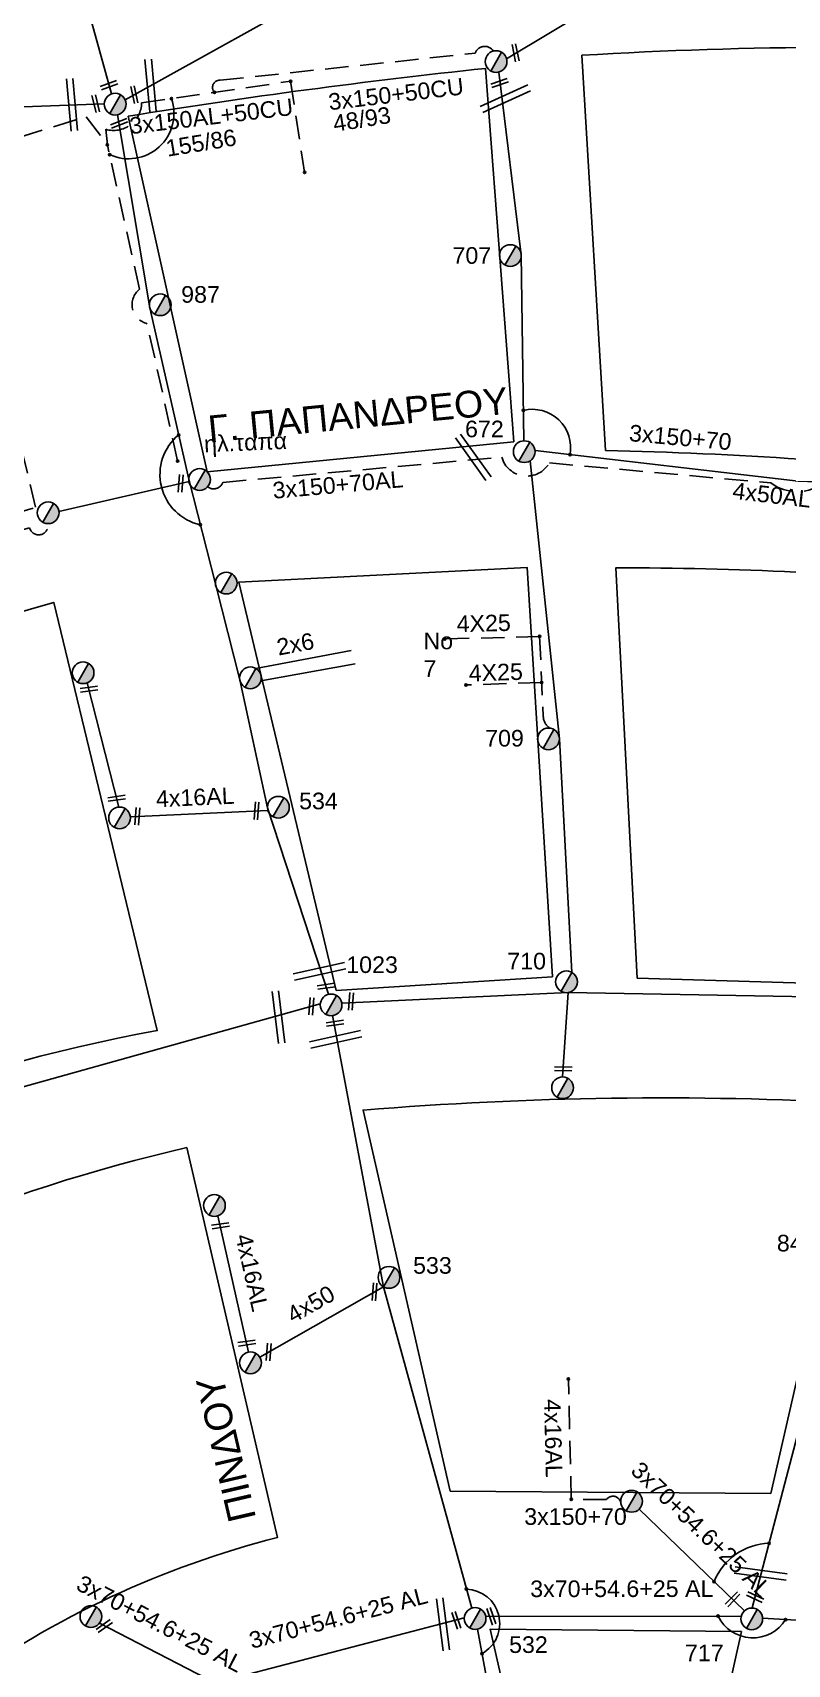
# Model space of a CAD drawing. Header units: millimetres. Extents: x 1421 to 7616, y 908 to 2861.
# Drawn here: x 5831.5 to 5913.3, y 2213.6 to 2390.4 of the extents above; entities that cross this region are included whole.
import ezdxf
from ezdxf.enums import TextEntityAlignment as Align

# ---------------------------------------------------------------- set-up
doc = ezdxf.new("R2010")
doc.units = ezdxf.units.MM
doc.linetypes.add('DASHED', pattern=[19.05, 12.7, -6.35])
for name, color, linetype, lineweight in [('2x6', 7, 'SYN_LINE', 30), ('3x150+50', 7, 'Continuous', 30), ('3x150+70', 7, 'Continuous', 30), ('4x50 + 13_5', 7, 'SYN_LINE', 30), ('4x50+16_5', 7, 'Continuous', 30), ('Άγνωστα', 7, 'Continuous', 30), ('Γυμνά εναέρια ΧΤ (3Φ)   4x16AL', 7, 'Continuous', 30), ('Γυμνά εναέρια ΧΤ (3Φ)   4x50CU', 7, 'Continuous', 30), ('Γυμνά εναέρια ΧΤ (3Φ) 4x50AL', 7, 'Continuous', 30), ('Γυμνά εναέρια ΧΤ και ΦΟΠ (3Φ)   4x50+16AL', 7, 'Continuous', 30), ('Καλώδια ΧΤ   3x150+50CU', 7, 'DASHED', 30), ('Καλώδια ΧΤ   3x150AL+50CU', 7, 'DASHED', 30), ('Συνεστραμμένα ΧΤ   3x70+54.6+25 AL', 7, 'SYN_LINE', 30), ('Υπογεια Καλωδια Δικτυου ΧΤ 4X25', 7, 'DASHED', 30), ('Υπόγεια καλώδια Παροχών ΧΤ   4x16AL', 7, 'DASHED', 30)]:
    doc.layers.add(name, color=color, linetype=linetype, lineweight=lineweight)
for name, color, linetype in [('TEXT ΚΑΛΩΔΙΩΝ', 7, 'Continuous'), ('ΑΓΝΩΣΤΟ ΕΝΑΕΡΙΟ ΚΑΛΩΔΙΟ', 7, 'Continuous'), ('ΑΓΝΩΣΤΟ ΥΠΟΓΕΙΟ ΚΑΛΩΔΙΟ', 7, 'DASHED'), ('Μηχανική τομή', 7, 'Continuous'), ('Στύλος ΦΜ', 7, 'Continuous'), ('Στύλος ΦΜ @ 1', 7, 'Continuous'), ('Συνδέσεις', 7, 'Continuous'), ('Τομή', 7, 'Continuous'), ('Υπόβαθρο ΔΕΗ', 7, 'Continuous')]:
    doc.layers.add(name, color=color, linetype=linetype)
doc.styles.add('arial', font='ARIAL.TTF')
doc.styles.get("Standard").update_dxf_attribs({"font": 'ARIAL.TTF', "height": 1.8})
doc.linetypes.add('SYN_LINE', pattern='A,0.5,-0.0001,["/\\/\\/\\/",Standard,S=0.1,R=0,X=0,Y=-0.05],-0.25', length=0.7501)

# ---------------------------------------------------------------- blocks, each defined once
blk = doc.blocks.new('ΥΠΑΡΧΩΝ ΤΣΙΜΕΝΤΕΝΙΟΣ ΣΤΥΛΟΣ')
at = {"layer": 'Στύλος ΦΜ'}
blk.add_hatch(color=7, dxfattribs=at).paths.add_polyline_path([(-1.29, -2.28, 0.574793), (2.62, 0, 0.268822), (1.3, 2.27)])
at = {"layer": 'Στύλος ΦΜ', "color": 7}
blk.add_line((-1.29, -2.28), (1.3, 2.27), dxfattribs=at)
blk.add_circle((0, 0), 2.62, dxfattribs=at)
at = {"layer": 'Στύλος ΦΜ', "flags": 4}
for tag, p in [('ΑΡΙΘΜΟΣ', (-4.68, 8.05)), ('ΤΥΠΟΣ', (-4.91, 3.03))]:
    blk.add_attdef(tag, p, '', height=4, dxfattribs=at)
blk = doc.blocks.new('_ΣΥΝΔΕΣΗ')
at = {"layer": 'Συνδέσεις', "linetype": 'SYN_LINE', "ltscale": 40}
blk.add_hatch(color=256, dxfattribs=at).paths.add_polyline_path([(0.5, -0.01, 1), (-0.5, -0.01, 1)])
at = {"layer": 'Συνδέσεις'}
blk.add_circle((0, -0.01), 0.5, dxfattribs=at)
blk = doc.blocks.new('ΤΟΜΗ')
at = {"layer": 'Τομή', "ltscale": 40}
for p, q in [((11.33, -0.65), (-11.4, -0.65)), ((11.33, -3.42), (-11.4, -3.42))]:
    blk.add_line(p, q, dxfattribs=at)
blk = doc.blocks.new('ΜΗΧΑΝΙΚΗ ΤΟΜΗ')
at = {"layer": 'Μηχανική τομή', "ltscale": 40}
for p, q in [((-3.79, 1.21), (3.79, 1.21)), ((3.79, -0.34), (-3.79, -0.34))]:
    blk.add_line(p, q, dxfattribs=at)

msp = doc.modelspace()

# ---------------------------------------------------------------- linework, layer by layer
at = {"layer": '2x6', "color": 27, "linetype": 'SYN_LINE', "lineweight": -3, "ltscale": 13}
for points in [[(5855.66, 2321.48), (5865.98, 2323.43)], [(5856.21, 2320.14), (5866.44, 2321.96)]]:
    msp.add_lwpolyline(points, dxfattribs=at)
at = {"layer": '3x150+50', "color": 151, "linetype": 'DASHED', "lineweight": -3, "ltscale": 0.2}
msp.add_lwpolyline([(5818.15, 2334.82), (5831.78, 2338.93), (5822.81, 2376.79), (5837.29, 2381.26), (5839.58, 2378.21)], dxfattribs=at)
at = {"layer": '3x150+50', "color": 7, "linetype": 'DASHED', "lineweight": -3, "ltscale": 0.2}
msp.add_lwpolyline([(5833.12, 2337.16, -0.981014), (5831.15, 2336.71), (5814.52, 2331.91, -0.834092), (5812.07, 2331.46, 23.592497)], format="xyb", dxfattribs=at)
at = {"layer": '3x150+70', "color": 27, "linetype": 'DASHED', "lineweight": -3, "ltscale": 0.2}
msp.add_lwpolyline([(5850.45, 2341.16, 0.520072), (5852.08, 2341.63), (5882.31, 2344.37, 0.6671), (5887.47, 2343.74), (5911.46, 2341.57, 0.261958), (5916.17, 2341), (5933.94, 2339.82), (5932.65, 2333.06), (5943.62, 2331.36, -0.63183), (5952.03, 2329.56)], format="xyb", dxfattribs=at)
at = {"layer": '3x150+70', "color": 133, "linetype": 'DASHED', "lineweight": -3, "ltscale": 0.2}
msp.add_lwpolyline([(5895.22, 2231.03, 0.670296), (5893.66, 2231.42), (5889.84, 2231.42)], format="xyb", dxfattribs=at)
at = {"layer": '4x50 + 13_5', "color": 151, "lineweight": -3, "ltscale": 0.1}
msp.add_lwpolyline([(5701.44, 2329.75), (5732.62, 2352.57), (5767.86, 2370.67), (5795.58, 2381.01), (5839.24, 2382.66)], dxfattribs=at)
at = {"layer": '4x50+16_5', "color": 133, "lineweight": -3, "ltscale": 0.1}
msp.add_lwpolyline([(5909.43, 2219.66), (5919.79, 2259.08), (5924.42, 2284.49)], dxfattribs=at)
at = {"layer": '4x50+16_5', "color": 5, "lineweight": -3, "ltscale": 0.1}
msp.add_lwpolyline([(5901.5, 2124.21), (5885.06, 2188.35), (5879.69, 2217.38)], dxfattribs=at)
at = {"layer": 'ΑΓΝΩΣΤΟ ΕΝΑΕΡΙΟ ΚΑΛΩΔΙΟ', "color": 27, "lineweight": -3, "ltscale": 0.1}
for points in [[(5840.01, 2383.72), (5829.71, 2420.95), (5822.79, 2452.01)], [(5863.53, 2286.16), (5856.92, 2306.35), (5853.92, 2320.24), (5851.31, 2330.48), (5848.39, 2341.98), (5844.17, 2360.53), (5840.67, 2381.47)], [(5834.33, 2338.47), (5848.42, 2341.71)], [(5837.4, 2319.91), (5840.81, 2306.44)]]:
    msp.add_lwpolyline(points, dxfattribs=at)
at = {"layer": 'ΑΓΝΩΣΤΟ ΕΝΑΕΡΙΟ ΚΑΛΩΔΙΟ', "color": 151, "lineweight": -3, "ltscale": 0.1}
msp.add_lwpolyline([(5882.83, 2387.53), (5902.25, 2399.19)], dxfattribs=at)
at = {"layer": 'ΑΓΝΩΣΤΟ ΕΝΑΕΡΙΟ ΚΑΛΩΔΙΟ', "color": 173, "lineweight": -3, "ltscale": 0.1}
for points in [[(5884.7, 2346.14), (5884.42, 2366.29), (5881.99, 2386.09)], [(5889.9, 2288.53), (5888.55, 2313.83), (5885.37, 2343.96)], [(5888.88, 2277.22), (5889.5, 2286.35)]]:
    msp.add_lwpolyline(points, dxfattribs=at)
at = {"layer": 'ΑΓΝΩΣΤΟ ΕΝΑΕΡΙΟ ΚΑΛΩΔΙΟ', "color": 1, "lineweight": -3, "ltscale": 0.1}
msp.add_lwpolyline([(5864.97, 2285.19), (5889.5, 2286.35), (5923.85, 2285.75)], dxfattribs=at)
at = {"layer": 'ΑΓΝΩΣΤΟ ΕΝΑΕΡΙΟ ΚΑΛΩΔΙΟ', "color": 5, "lineweight": -3, "ltscale": 0.1}
msp.add_lwpolyline([(5879.05, 2219.64), (5869.51, 2254.47), (5863.98, 2283.85)], dxfattribs=at)
at = {"layer": 'ΑΓΝΩΣΤΟ ΥΠΟΓΕΙΟ ΚΑΛΩΔΙΟ', "color": 173, "lineweight": -3, "ltscale": 0.2}
msp.add_lwpolyline([(5886.41, 2324.93), (5886.81, 2316.25, 0.242788), (5887.52, 2315, 1.577064)], format="xyb", dxfattribs=at)
at = {"layer": 'Γυμνά εναέρια ΧΤ (3Φ)   4x16AL', "color": 27, "lineweight": -3, "ltscale": 0.1}
msp.add_lwpolyline([(5842.07, 2305.4), (5856.97, 2306.08)], dxfattribs=at)
at = {"layer": 'Γυμνά εναέρια ΧΤ (3Φ)   4x16AL', "color": 5, "lineweight": -3, "ltscale": 0.1}
msp.add_lwpolyline([(5851.56, 2262.17), (5854.88, 2247.39)], dxfattribs=at)
at = {"layer": 'Γυμνά εναέρια ΧΤ (3Φ)   4x50CU', "color": 5, "lineweight": -3, "ltscale": 0.1}
msp.add_lwpolyline([(5856.09, 2246.84), (5869.51, 2254.47)], dxfattribs=at)
at = {"layer": 'Γυμνά εναέρια ΧΤ (3Φ) 4x50AL', "color": 62, "lineweight": -3, "ltscale": 0.1}
msp.add_lwpolyline([(5902, 2399.74), (5864.94, 2396.11), (5841.51, 2383.07)], dxfattribs=at)
at = {"layer": 'Γυμνά εναέρια ΧΤ (3Φ) 4x50AL', "color": 173, "lineweight": -3, "ltscale": 0.1}
msp.add_lwpolyline([(5935.74, 2341.01), (5914.44, 2341.75), (5885.92, 2345.09)], dxfattribs=at)
at = {"layer": 'Γυμνά εναέρια ΧΤ και ΦΟΠ (3Φ)   4x50+16AL', "color": 2, "lineweight": -3, "ltscale": 0.1}
msp.add_lwpolyline([(5775.3, 2249.6), (5802.01, 2265.88), (5827.7, 2275.39), (5862.64, 2285.13)], dxfattribs=at)
at = {"layer": 'Καλώδια ΧΤ   3x150+50CU', "color": 151, "lineweight": -3, "ltscale": 0.2}
msp.add_lwpolyline([(5851.17, 2383.9, -0.676389), (5851.8, 2385.21), (5879.42, 2388.14, -0.622118), (5881.4, 2388.37, -0.0636)], format="xyb", dxfattribs=at)
at = {"layer": 'Καλώδια ΧΤ   3x150AL+50CU', "color": 151, "lineweight": -3, "ltscale": 0.2}
msp.add_lwpolyline([(5843.05, 2362.57), (5839.58, 2378.21), (5839.39, 2379.89, 0.495701), (5843.28, 2382.75), (5859.42, 2385.1), (5860.95, 2375.23)], format="xyb", dxfattribs=at)
msp.add_lwpolyline([(5847.18, 2343.96), (5843.88, 2358.83)], dxfattribs=at)
msp.add_arc((5844.38, 2360.9), 2.13, 128.4939, 256.553, dxfattribs=at)
at = {"layer": 'Συνεστραμμένα ΧΤ   3x70+54.6+25 AL', "color": 133, "lineweight": -3, "ltscale": 15}
msp.add_lwpolyline([(5908.62, 2219.35), (5897.19, 2230.36)], dxfattribs=at)
at = {"layer": 'Συνεστραμμένα ΧΤ   3x70+54.6+25 AL', "color": 85, "linetype": 'SYN_LINE', "lineweight": -3, "ltscale": 15}
for points in [[(5806.6, 2156.72), (5827.08, 2193.69), (5851.67, 2211.66), (5878.24, 2218.58)], [(5851.37, 2211.49), (5838.73, 2218.03)]]:
    msp.add_lwpolyline(points, dxfattribs=at)
at = {"layer": 'Συνεστραμμένα ΧΤ   3x70+54.6+25 AL', "color": 5, "lineweight": -3, "ltscale": 15}
for points in [[(5880.58, 2218.75), (5908.27, 2218.78)], [(5910.58, 2218.56), (5941.82, 2216.73), (5975.42, 2209.66)]]:
    msp.add_lwpolyline(points, dxfattribs=at)
at = {"layer": 'Υπογεια Καλωδια Δικτυου ΧΤ 4X25', "color": 173, "lineweight": -3, "ltscale": 0.2}
for points in [[(5886.41, 2324.93), (5876.14, 2324.67)], [(5886.64, 2319.95), (5878.43, 2319.68)]]:
    msp.add_lwpolyline(points, dxfattribs=at)
at = {"layer": 'Υπόβαθρο ΔΕΗ', "lineweight": -3, "ltscale": 0.1}
for points in [[(5891, 2387.91), (5893.55, 2345.1, -0.021321), (5935.72, 2342.3), (5945.28, 2388.09, 0.028489), (5891, 2387.91, 2.044682)], [(5781, 2256.92), (5749.8, 2290.98, -0.073497), (5833.77, 2328.62), (5844.98, 2282.23, 0.099211), (5781, 2256.92, -0.51888)], [(5876.7, 2232.31), (5867.28, 2273.61, -0.033853), (5921.15, 2274.36), (5911.46, 2232.08, -0.530146)], [(5823.38, 2211.17), (5791.23, 2245.61, -0.086281), (5848.17, 2269.55), (5858.02, 2227.3, 0.093414), (5823.38, 2211.17, 51.801802)]]:
    msp.add_lwpolyline(points, format="xyb", dxfattribs=at)
for points in [[(5850.37, 2342.79), (5841.84, 2381.31, -0.013925), (5880.55, 2386.49), (5883.61, 2346.03)], [(5896.97, 2287.9), (5923.79, 2287.13), (5933.61, 2330.56, 0.022477), (5894.68, 2332.39)]]:
    msp.add_lwpolyline(points, format="xyb", close=True, dxfattribs=at)
for points in [[(5864.37, 2286.59), (5887.79, 2288.07), (5885.05, 2332.41), (5853.8, 2330.82)], [(5893.79, 2161.52), (5895.82, 2161.36), (5908.27, 2217.1), (5881.05, 2217.35)]]:
    msp.add_lwpolyline(points, close=True, dxfattribs=at)
msp.add_lwpolyline([(5876.7, 2232.31), (5911.46, 2232.08)], dxfattribs=at)
at = {"layer": 'Υπόβαθρο ΔΕΗ', "lineweight": -3}
for centre, radius, start, end in [((5841.87, 2381.62), 4.92, 245.3841, 19.0306), ((5885.62, 2345.39), 4.16, 349.6501, 103.4556), ((5850.84, 2342.48), 5.57, 129.468, 257.5997), ((5911.46, 2220.04), 6.63, 91.6458, 157.9371), ((5878.37, 2217.98), 3.72, 299.0812, 88.2914), ((5909.51, 2220.62), 4.19, 206.0969, 328.1627)]:
    msp.add_arc(centre, radius, start, end, dxfattribs=at)
at = {"layer": 'Υπόβαθρο ΔΕΗ', "lineweight": -3, "ltscale": 0.1}
msp.add_open_spline([(5490.15, 2288.88), (5490.87, 2288.89), (5491.59, 2288.89), (5493.74, 2288.91), (5495.17, 2288.94), (5497.8, 2289.06), (5499.01, 2289.16), (5501.43, 2289.43), (5502.64, 2289.61), (5506.25, 2290.26), (5508.65, 2290.84), (5512.66, 2292.01), (5514.29, 2292.54), (5517.52, 2293.68), (5519.13, 2294.29), (5522.16, 2295.48), (5523.59, 2296.04), (5526.43, 2297.19), (5527.84, 2297.77), (5531.22, 2299.21), (5533.17, 2300.07), (5537.38, 2302.06), (5539.62, 2303.21), (5543.68, 2305.4), (5545.51, 2306.42), (5549.13, 2308.49), (5550.92, 2309.55), (5554.75, 2311.89), (5556.78, 2313.17), (5560.79, 2315.82), (5562.77, 2317.19), (5567.67, 2320.66), (5570.58, 2322.79), (5575.52, 2326.44), (5577.55, 2327.95), (5581.62, 2330.97), (5583.65, 2332.48), (5588.68, 2336.28), (5591.67, 2338.58), (5598.59, 2344.11), (5602.49, 2347.39), (5608.23, 2352.48), (5610.13, 2354.22), (5613.89, 2357.75), (5615.76, 2359.55), (5619.45, 2363.1), (5621.27, 2364.86), (5624.93, 2368.37), (5626.76, 2370.11), (5632.27, 2375.34), (5635.92, 2378.82), (5643.08, 2385.93), (5646.58, 2389.55), (5651.44, 2394.94), (5652.91, 2396.62), (5655.79, 2400.04), (5657.21, 2401.77), (5660.34, 2405.66), (5662.06, 2407.82), (5665.07, 2411.57), (5666.36, 2413.16), (5668.97, 2416.32), (5670.28, 2417.89), (5674.21, 2422.59), (5676.83, 2425.71), (5681.95, 2432.03), (5684.46, 2435.23), (5689.33, 2441.58), (5691.7, 2444.73), (5695.58, 2449.96), (5697.1, 2452.03), (5700.49, 2456.74), (5702.37, 2459.38), (5705.47, 2463.67), (5706.68, 2465.33), (5709.13, 2468.61), (5710.37, 2470.25), (5712.95, 2473.64), (5714.3, 2475.4), (5717.12, 2479.13), (5718.6, 2481.1), (5721.58, 2485.06), (5723.08, 2487.04), (5725.79, 2490.5), (5726.99, 2491.99), (5729.41, 2494.94), (5730.63, 2496.4), (5733.09, 2499.34), (5734.33, 2500.82), (5737.07, 2504.11), (5738.58, 2505.94), (5741.21, 2509.1), (5742.33, 2510.43), (5744.6, 2513.06), (5745.75, 2514.36), (5748.34, 2517.29), (5749.79, 2518.91), (5752.68, 2522.16), (5754.13, 2523.79), (5757.7, 2527.77), (5759.83, 2530.12), (5764.18, 2534.75), (5766.39, 2537.04), (5770.79, 2541.41), (5772.97, 2543.51), (5777.38, 2547.56), (5779.6, 2549.52), (5784.09, 2553.37), (5786.36, 2555.25), (5790.16, 2558.45), (5791.71, 2559.76), (5796.3, 2563.73), (5799.3, 2566.46), (5804.09, 2570.87), (5805.89, 2572.53), (5809.47, 2575.86), (5811.26, 2577.53), (5814.81, 2580.89), (5816.58, 2582.59), (5819.71, 2585.52), (5821.06, 2586.76), (5823.79, 2589.2), (5825.17, 2590.39), (5829.37, 2593.93), (5832.21, 2596.22), (5837.56, 2600.43), (5840.06, 2602.37), (5847.53, 2608.18), (5852.48, 2612.08), (5859.87, 2617.94), (5862.33, 2619.89), (5867.22, 2623.78), (5869.66, 2625.74), (5874.38, 2629.59), (5876.68, 2631.48), (5883.47, 2637.25), (5887.9, 2641.23), (5895.06, 2647.65), (5897.77, 2650.08), (5903.13, 2654.98), (5905.78, 2657.45), (5910.44, 2661.99), (5912.47, 2664.04), (5916.47, 2668.23), (5918.44, 2670.36), (5923.54, 2676.01), (5926.63, 2679.56), (5932.68, 2686.77), (5935.64, 2690.43), (5943.95, 2701.09), (5949.13, 2708.22), (5956.03, 2718.6), (5958, 2721.68), (5961.43, 2727.24), (5962.91, 2729.71), (5965.83, 2734.76), (5967.26, 2737.34), (5970.15, 2742.52), (5971.59, 2745.12), (5974.04, 2749.35), (5975.01, 2750.98), (5976.99, 2754.21), (5977.99, 2755.81), (5980.6, 2759.91), (5982.22, 2762.38), (5985.47, 2767.32), (5987.1, 2769.78), (5990.87, 2775.45), (5993.01, 2778.66), (5997.27, 2785.09), (5999.39, 2788.31), (6002.94, 2793.69), (6004.36, 2795.85), (6007.22, 2800.17), (6008.66, 2802.33), (6011.42, 2806.35), (6012.74, 2808.21), (6015.43, 2811.88), (6016.82, 2813.69), (6019.65, 2817.26), (6021.08, 2819.02), (6023.91, 2822.44), (6025.3, 2824.1), (6028.08, 2827.44), (6029.46, 2829.11), (6033.67, 2834.11), (6036.54, 2837.41), (6040.6, 2841.67), (6041.65, 2842.74), (6043.78, 2844.84), (6044.85, 2845.87), (6046.01, 2846.99), (6046.09, 2847.07), (6046.18, 2847.15)], degree=3, knots=[0, 0, 0, 0, 2.166148, 2.166148, 6.498445, 6.498445, 10.265763, 10.265763, 14.03308, 14.03308, 21.567715, 21.567715, 26.783111, 26.783111, 31.998507, 31.998507, 36.609107, 36.609107, 41.219706, 41.219706, 47.702734, 47.702734, 55.361699, 55.361699, 61.656862, 61.656862, 67.952024, 67.952024, 75.225312, 75.225312, 82.498599, 82.498599, 93.336109, 93.336109, 100.938237, 100.938237, 108.540365, 108.540365, 119.906013, 119.906013, 135.262764, 135.262764, 143.046265, 143.046265, 150.829766, 150.829766, 158.421213, 158.421213, 166.01266, 166.01266, 181.195553, 181.195553, 196.378447, 196.378447, 203.139727, 203.139727, 209.901007, 209.901007, 218.17125, 218.17125, 224.294478, 224.294478, 230.417706, 230.417706, 242.664163, 242.664163, 254.910619, 254.910619, 266.752825, 266.752825, 274.488922, 274.488922, 284.205481, 284.205481, 290.332499, 290.332499, 296.459518, 296.459518, 303.102773, 303.102773, 310.521928, 310.521928, 317.941082, 317.941082, 323.632036, 323.632036, 329.322989, 329.322989, 335.111928, 335.111928, 342.21937, 342.21937, 347.401444, 347.401444, 352.583519, 352.583519, 359.110119, 359.110119, 365.636719, 365.636719, 375.115877, 375.115877, 384.595036, 384.595036, 393.595586, 393.595586, 402.417975, 402.417975, 411.240365, 411.240365, 417.351182, 417.351182, 429.572817, 429.572817, 436.920313, 436.920313, 444.267808, 444.267808, 451.615303, 451.615303, 457.062825, 457.062825, 462.510346, 462.510346, 473.405389, 473.405389, 482.870876, 482.870876, 501.801851, 501.801851, 511.190138, 511.190138, 520.578425, 520.578425, 529.535879, 529.535879, 547.450786, 547.450786, 558.371689, 558.371689, 569.292592, 569.292592, 578.03359, 578.03359, 586.774588, 586.774588, 600.952588, 600.952588, 615.130587, 615.130587, 641.674, 641.674, 652.706754, 652.706754, 661.38308, 661.38308, 670.280364, 670.280364, 679.177647, 679.177647, 684.825847, 684.825847, 690.474048, 690.474048, 699.322624, 699.322624, 708.1712, 708.1712, 719.749064, 719.749064, 731.326928, 731.326928, 739.082483, 739.082483, 746.838037, 746.838037, 753.616582, 753.616582, 760.393168, 760.393168, 767.169755, 767.169755, 773.671582, 773.671582, 780.173409, 780.173409, 793.177063, 793.177063, 797.627508, 797.627508, 802.077954, 802.077954, 802.435638, 802.435638, 802.435638, 802.435638], dxfattribs=at)
msp.add_spline([(5490.16, 2287.22), (5499.06, 2287.5), (5515.01, 2291.04), (5522.87, 2293.97), (5536.55, 2299.83), (5547.01, 2305.36), (5558.93, 2312.6), (5569, 2319.58), (5578.71, 2326.73), (5595.27, 2339.32), (5611.11, 2352.87), (5623.93, 2365.1), (5639.24, 2379.78), (5654.56, 2396), (5666.94, 2411.23), (5680.23, 2427.26), (5692.61, 2443.18), (5699.97, 2453.16), (5707.96, 2464.24), (5717.67, 2477.08), (5726.8, 2489.07), (5737.12, 2501.56), (5743.34, 2509.03), (5752.07, 2518.96), (5762.51, 2530.53), (5776.67, 2544.64), (5783.85, 2550.96), (5794.53, 2559.98), (5805.14, 2569.57), (5813.96, 2577.8), (5823.23, 2586.46), (5844.27, 2603.53), (5862.79, 2618.13), (5880.4, 2632.45), (5894.43, 2644.85), (5910.95, 2660.17), (5923.63, 2673.64), (5937.53, 2690.18), (5947.29, 2703), (5956.7, 2716.61), (5966.6, 2732.78), (5975.58, 2748.67), (5983.92, 2761.92), (5995.53, 2779.46), (6005.65, 2794.78), (6016.35, 2810.29), (6027.52, 2824.16), (6041.87, 2840.57), (6047.34, 2845.95)], degree=3, dxfattribs=at)
at = {"layer": 'Υπόγεια καλώδια Παροχών ΧΤ   4x16AL', "color": 133, "lineweight": -3, "ltscale": 0.2}
msp.add_lwpolyline([(5889.84, 2231.42), (5889.53, 2244.47)], dxfattribs=at)

# ---------------------------------------------------------------- block references
at = {"layer": 'Μηχανική τομή', "lineweight": -3}
for p, xscale, yscale, zscale, rotation in [((5883.7, 2388.16), 0.2499999999999672, 0.2499999999999672, 0.2499999999999672, 281.7720200711144), ((5882.11, 2384.8), 0.2499999999999672, 0.2499999999999672, 0.2499999999999672, 18.76271371969252), ((5838.21, 2382.64), 0.2499999999999672, 0.2499999999999672, 0.2499999999999672, 283.9429471359593), ((5839.71, 2384.78), 0.2499999999999672, 0.2499999999999672, 0.2499999999999672, 200.8109864902794), ((5842.39, 2383.62), 0.2499999999999672, 0.2499999999999672, 0.2499999999999672, 281.7720200711144), ((5840.81, 2380.65), 0.2499999999999672, 0.2499999999999672, 0.2499999999999672, 200.8109864902794), ((5847.62, 2341.51), 0.2499999999999674, 0.2499999999999674, 0.2499999999999674, 85.51061509338622), ((5837.6, 2319.12), 0.2499999999999674, 0.2499999999999674, 0.2499999999999674, 8.090910484374144), ((5840.59, 2307.29), 0.2499999999999674, 0.2499999999999674, 0.2499999999999674, 8.090910484374144), ((5842.92, 2305.44), 0.2499999999999674, 0.2499999999999674, 0.2499999999999674, 85.51061509338622), ((5855.84, 2306.03), 0.2499999999999674, 0.2499999999999674, 0.2499999999999674, 85.51061509338622), ((5863.29, 2286.92), 0.2499999999999674, 0.2499999999999674, 0.2499999999999674, 8.090910484374144), ((5866.08, 2285.38), 0.2499999999999674, 0.2499999999999674, 0.2499999999999674, 85.51061509338622), ((5861.78, 2284.84), 0.2499999999999674, 0.2499999999999674, 0.2499999999999674, 85.51061509338622), ((5864.25, 2282.92), 0.2499999999999674, 0.2499999999999674, 0.2499999999999674, 8.090910484374144), ((5888.97, 2277.97), 0.2499999999999671, 0.2499999999999671, 0.2499999999999671, 359.1838599032737), ((5851.84, 2260.97), 0.2499999999999674, 0.2499999999999674, 0.2499999999999674, 8.090910484374144), ((5868.63, 2253.91), 0.2499999999999675, 0.2499999999999675, 0.2499999999999675, 85.51061509338622), ((5854.7, 2248.26), 0.2499999999999674, 0.2499999999999674, 0.2499999999999674, 8.090910484374144), ((5857.16, 2247.39), 0.2499999999999675, 0.2499999999999675, 0.2499999999999675, 85.51061509338622), ((5907.24, 2220.68), 0.2499999999999675, 0.2499999999999675, 0.2499999999999675, 225.7482484256711), ((5909.71, 2220.74), 0.2499999999999674, 0.2499999999999674, 0.2499999999999674, 334.8994567979861), ((5877.29, 2218.29), 0.2499999999999674, 0.2499999999999674, 0.2499999999999674, 288.6861431962648), ((5881.08, 2218.73), 0.2499999999999674, 0.2499999999999674, 0.2499999999999674, 288.6861431962648), ((5839.17, 2217.8), 0.2499999999999674, 0.2499999999999674, 0.2499999999999674, 215.3809934212022)]:
    msp.add_blockref('ΜΗΧΑΝΙΚΗ ΤΟΜΗ', p, dxfattribs=dict(at, xscale=xscale, yscale=yscale, zscale=zscale, rotation=rotation))
at = {"layer": 'Στύλος ΦΜ @ 1', "lineweight": -3, "ltscale": 40, "xscale": 0.4499999999998181, "yscale": 0.4499999999998181, "zscale": 0.4499999999998181}
for p in [(5881.69, 2387.23), (5840.42, 2382.62), (5849.57, 2341.94), (5833.16, 2338.34), (5852.46, 2330.72), (5836.94, 2321), (5855.07, 2320.45), (5840.9, 2305.27), (5888.9, 2276.04), (5851.17, 2263.28), (5855.08, 2246.23), (5896.38, 2231.22), (5837.79, 2218.74)]:
    msp.add_blockref('ΥΠΑΡΧΩΝ ΤΣΙΜΕΝΤΕΝΙΟΣ ΣΤΥΛΟΣ', p, dxfattribs=at)
at = {"layer": 'Στύλος ΦΜ @ 1', "lineweight": -3, "ltscale": 40}
ref = msp.add_blockref('ΥΠΑΡΧΩΝ ΤΣΙΜΕΝΤΕΝΙΟΣ ΣΤΥΛΟΣ', (5883.24, 2366.21), dxfattribs=dict(at, xscale=0.4499999999998181, yscale=0.4499999999998181, zscale=0.4499999999998181))
ref.add_attrib('ΤΥΠΟΣ', '707', (5876.97, 2365.32), dxfattribs={"layer": 'Στύλος ΦΜ', "height": 1.8, "flags": 4})
ref = msp.add_blockref('ΥΠΑΡΧΩΝ ΤΣΙΜΕΝΤΕΝΙΟΣ ΣΤΥΛΟΣ', (5845.3, 2360.88), dxfattribs=dict(at, xscale=0.4499999999998181, yscale=0.4499999999998181, zscale=0.4499999999998181))
ref.add_attrib('ΤΥΠΟΣ', '987', (5847.57, 2361.1), dxfattribs={"layer": 'Στύλος ΦΜ', "height": 1.8, "flags": 4})
ref = msp.add_blockref('ΥΠΑΡΧΩΝ ΤΣΙΜΕΝΤΕΝΙΟΣ ΣΤΥΛΟΣ', (5884.75, 2344.96), dxfattribs=dict(at, xscale=0.4499999999998181, yscale=0.4499999999998181, zscale=0.4499999999998181))
ref.add_attrib('ΤΥΠΟΣ', '672', (5878.33, 2346.52), dxfattribs={"layer": 'Στύλος ΦΜ', "height": 1.8, "flags": 4})
ref = msp.add_blockref('ΥΠΑΡΧΩΝ ΤΣΙΜΕΝΤΕΝΙΟΣ ΣΤΥΛΟΣ', (5887.37, 2313.83), dxfattribs=dict(at, xscale=0.4499999999998181, yscale=0.4499999999998181, zscale=0.4499999999998181))
ref.add_attrib('ΤΥΠΟΣ', '709', (5880.51, 2313.01), dxfattribs={"layer": 'Στύλος ΦΜ', "height": 1.8, "flags": 4})
ref = msp.add_blockref('ΥΠΑΡΧΩΝ ΤΣΙΜΕΝΤΕΝΙΟΣ ΣΤΥΛΟΣ', (5858.1, 2306.43), dxfattribs=dict(at, xscale=0.4499999999998181, yscale=0.4499999999998181, zscale=0.4499999999998181))
ref.add_attrib('ΤΥΠΟΣ', '534', (5860.35, 2306.21), dxfattribs={"layer": 'Στύλος ΦΜ', "height": 1.8, "flags": 4})
ref = msp.add_blockref('ΥΠΑΡΧΩΝ ΤΣΙΜΕΝΤΕΝΙΟΣ ΣΤΥΛΟΣ', (5863.81, 2285.01), dxfattribs=dict(at, xscale=0.4499999999998181, yscale=0.4499999999998181, zscale=0.4499999999998181))
ref.add_attrib('ΤΥΠΟΣ', '1023', (5865.46, 2288.47), dxfattribs={"layer": 'Στύλος ΦΜ', "height": 1.8, "flags": 4})
ref = msp.add_blockref('ΥΠΑΡΧΩΝ ΤΣΙΜΕΝΤΕΝΙΟΣ ΣΤΥΛΟΣ', (5889.32, 2287.51), dxfattribs=dict(at, xscale=0.4499999999998181, yscale=0.4499999999998181, zscale=0.4499999999998181))
ref.add_attrib('ΤΥΠΟΣ', '710', (5882.91, 2288.86), dxfattribs={"layer": 'Στύλος ΦΜ', "height": 1.8, "flags": 4})
ref = msp.add_blockref('ΥΠΑΡΧΩΝ ΤΣΙΜΕΝΤΕΝΙΟΣ ΣΤΥΛΟΣ', (5918.62, 2259.19), dxfattribs=dict(at, xscale=0.4499999999998181, yscale=0.4499999999998181, zscale=0.4499999999998181))
ref.add_attrib('ΤΥΠΟΣ', '847', (5912.12, 2258.3), dxfattribs={"layer": 'Στύλος ΦΜ', "height": 1.8, "flags": 4})
ref = msp.add_blockref('ΥΠΑΡΧΩΝ ΤΣΙΜΕΝΤΕΝΙΟΣ ΣΤΥΛΟΣ', (5870.09, 2255.49), dxfattribs=dict(at, xscale=0.4499999999998181, yscale=0.4499999999998181, zscale=0.4499999999998181))
ref.add_attrib('ΤΥΠΟΣ', '533', (5872.7, 2255.88), dxfattribs={"layer": 'Στύλος ΦΜ', "height": 1.8, "flags": 4})
ref = msp.add_blockref('ΥΠΑΡΧΩΝ ΤΣΙΜΕΝΤΕΝΙΟΣ ΣΤΥΛΟΣ', (5879.42, 2218.52), dxfattribs=dict(at, xscale=0.4499999999998181, yscale=0.4499999999998181, zscale=0.4499999999998181))
ref.add_attrib('ΤΥΠΟΣ', '532', (5883.1, 2214.79), dxfattribs={"layer": 'Στύλος ΦΜ', "height": 1.8, "flags": 4})
ref = msp.add_blockref('ΥΠΑΡΧΩΝ ΤΣΙΜΕΝΤΕΝΙΟΣ ΣΤΥΛΟΣ', (5909.4, 2218.48), dxfattribs=dict(at, xscale=0.4499999999998181, yscale=0.4499999999998181, zscale=0.4499999999998181))
ref.add_attrib('ΤΥΠΟΣ', '717', (5902.16, 2213.89), dxfattribs={"layer": 'Στύλος ΦΜ', "height": 1.8, "flags": 4})
at = {"layer": 'Συνδέσεις', "lineweight": -3, "xscale": 0.25, "yscale": 0.25, "zscale": 0.25}
for p in [(5851.17, 2383.9), (5859.42, 2385.1), (5846.52, 2383.22), (5839.58, 2378.21), (5839.82, 2377.14), (5860.95, 2375.23), (5884.65, 2349.44), (5847.3, 2346.78), (5889.71, 2344.65), (5847.18, 2343.96), (5849.64, 2337.05), (5876.14, 2324.67), (5886.41, 2324.94), (5886.64, 2319.95), (5878.43, 2319.68), (5889.53, 2244.48), (5889.84, 2231.43), (5911.27, 2226.67), (5905.32, 2222.53), (5878.48, 2221.71), (5905.74, 2218.78), (5913.07, 2218.41), (5880.18, 2214.73)]:
    msp.add_blockref('_ΣΥΝΔΕΣΗ', p, dxfattribs=at)
at = {"layer": 'Τομή', "lineweight": -3}
for p, xscale, yscale, zscale, rotation in [((5843.74, 2384.61), 0.2499999999999999, 0.2499999999999999, 0.2499999999999999, 95.14482875725291), ((5835.22, 2382.51), 0.2499999999999999, 0.2499999999999999, 0.2499999999999999, 95.14482875725292), ((5882.49, 2383.68), 0.2499999999999998, 0.2499999999999998, 0.2499999999999998, 24.24431137165613), ((5878.8, 2344.05), 0.2499999999999998, 0.2499999999999998, 0.2499999999999998, 125.4613025617822), ((5862.46, 2289.15), 0.2499999999999999, 0.2499999999999999, 0.2499999999999999, 12.4737279779452), ((5857.61, 2283.62), 0.2499999999999999, 0.2499999999999999, 0.2499999999999999, 97.15118523991016), ((5864.21, 2281.77), 0.2499999999999999, 0.2499999999999999, 0.2499999999999999, 12.4737279779452), ((5910.28, 2222.89), 0.2499999999999999, 0.2499999999999999, 0.2499999999999999, 172.4250820613574), ((5875.43, 2217.84), 0.2499999999999999, 0.2499999999999999, 0.2499999999999999, 97.15118523991016)]:
    msp.add_blockref('ΤΟΜΗ', p, dxfattribs=dict(at, xscale=xscale, yscale=yscale, zscale=zscale, rotation=rotation))

# ---------------------------------------------------------------- texts
at = {"lineweight": -3, "ltscale": 40, "width": 64.8866, "attachment_point": 1, "style": 'arial'}
for s, insert, char_height, rotation in [('Γ. ΠΑΠΑΝΔΡΕΟΥ', (5850.35, 2348.84), 2.9, 5.486), ('ΠΙΝΔΟΥ', (5852.78, 2228.72), 3, 103.0942)]:
    msp.add_mtext(s, dxfattribs=dict(at, insert=insert, char_height=char_height, rotation=rotation))
at = {"layer": 'TEXT ΚΑΛΩΔΙΩΝ', "lineweight": -3, "ltscale": 0.1, "style": 'arial'}
for s, rotation, p in [('3x150+50CU', 6.756, (5870.85, 2383.71)), ('3x150AL+50CU', 6.756, (5850.83, 2381.3)), ('3x150+70', 354.8444, (5901.66, 2346.51)), ('3x150+70AL', 5.1142, (5864.55, 2341.38)), (' 4x50AL', 353.3212, (5911.23, 2340.31)), ('4X25', 1.4638, (5880.35, 2326.37)), ('2x6', 10.6983, (5859.94, 2324.12)), ('4X25', 1.8879, (5881.66, 2321.05)), ('4x16AL', 2.588, (5849.09, 2307.52)), ('4x16AL', 282.6634, (5855.25, 2256)), (' 4x50', 29.63, (5861.31, 2252.42)), (' 4x16AL', 271.3679, (5887.88, 2238.39)), (' 3x70+54.6+25 AL', 316.0731, (5903.69, 2228.4)), (' 3x70+54.6+25 AL', 332.6639, (5844.97, 2218.12)), (' 3x70+54.6+25 AL', 0.0743, (5894.97, 2221.75)), (' 3x70+54.6+25 AL', 14.599, (5864.26, 2218.51))]:
    msp.add_text(s, height=1.8, rotation=rotation, dxfattribs=at).set_placement(p, align=Align.MIDDLE_CENTER)
msp.add_text('3x150+70', height=1.8, dxfattribs=at).set_placement((5890.3, 2229.57), align=Align.MIDDLE_CENTER)
at = {"layer": 'Άγνωστα', "color": 7, "lineweight": -3, "char_height": 1.8, "attachment_point": 1}
for s, insert, rotation in [('48/93', (5863.9, 2381.39), 9), ('155/86', (5845.78, 2378.69), 9.419)]:
    msp.add_mtext_dynamic_manual_height_columns(s, width=1.8, gutter_width=2.31, heights=[1.06], dxfattribs=dict(at, insert=insert, rotation=rotation))
at = {"layer": 'Άγνωστα', "color": 7, "lineweight": -3}
note = msp.add_mtext_dynamic_manual_height_columns('ηλ.ταπα\\P', width=1.8, gutter_width=12.5, heights=[0.0453, 0], dxfattribs=dict(at, insert=(5835.72, 2346.08), char_height=1.8, attachment_point=1, rotation=2.4309))
for column, words in zip(note.columns.linked_columns, ['\\P\\P']):
    column.text = words
note = msp.add_mtext_dynamic_manual_height_columns('No ', width=1.8, gutter_width=2.31, heights=[1.06, 0], dxfattribs=dict(at, insert=(5869.71, 2325.34), char_height=1.8, attachment_point=1, rotation=0.1098))
for column, words in zip(note.columns.linked_columns, ['7']):
    column.text = words

doc.saveas('drawing.dxf')
